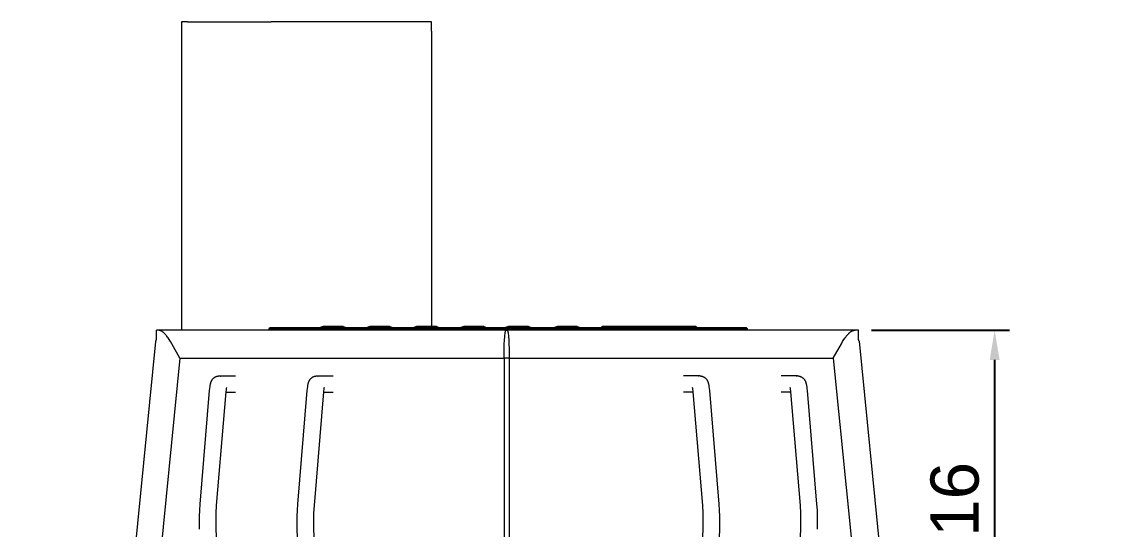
# Model space of a CAD drawing. Header units: inches. Extents: x -2 to 206, y 1 to 129.
# Drawn here: x 162.89 to 199.66, y 112.33 to 129.43 of the extents above; entities that cross this region are included whole.
import ezdxf

# ---------------------------------------------------------------- set-up
doc = ezdxf.new("R2010")
doc.units = ezdxf.units.IN
doc.layers.add('ZANO_R', color=7, linetype='Continuous', lineweight=0)
doc.layers.add('ZANO_W', color=1, linetype='Continuous', lineweight=0)
doc.styles.get("Standard").update_dxf_attribs({"font": 'arial.ttf'})
doc.dimstyles.new('amerykanie', dxfattribs={"dimtxt": 50, "dimasz": 50, "dimexe": 0.5, "dimexo": 0.5, "dimgap": 1, "dimtad": 1, "dimdec": 0, "dimzin": 0, "dimlunit": 5, "dimtxsty": 'Standard', "dimcen": 0.09, "dimclrd": 1, "dimclre": 1, "dimclrt": 1, "dimazin": 0, "dimtfac": 1, "dimtdec": 0, "dimtmove": 0, "dimatfit": 3, "dimfxl": 1, "dimtzin": 0, "dimarcsym": 1})

# ---------------------------------------------------------------- blocks, each defined once
blk = doc.blocks.new('*D381')
at = {"layer": 'ZANO_W', "color": 1, "lineweight": -2}
for p, q in [((191.549, 119.041), (196.2, 119.041)), ((195.7, 118.041), (195.7, 102.326)), ((192.913, 101.326), (196.2, 101.326))]:
    blk.add_line(p, q, dxfattribs=at)
at = {"layer": 'ZANO_W', "color": 1}
for points in [[(195.866, 118.041), (195.533, 118.041), (195.7, 119.041)], [(195.533, 102.326), (195.866, 102.326), (195.7, 101.326)]]:
    blk.add_solid(points, dxfattribs=at)
at = {"layer": 'ZANO_W', "color": 1, "insert": (194.36, 110.183), "char_height": 1.625, "attachment_point": 5, "rotation": 90}
blk.add_mtext('17 11/16', dxfattribs=at)
blk = doc.blocks.new('*D382')
at = {"layer": 'ZANO_W', "color": 1, "lineweight": -2}
blk.add_arc((165.626, 101.326), 5.937, 93.9723, 170.3376, dxfattribs=at)
at = {"layer": 'ZANO_W', "color": 1}
for points in [[(165.213, 107.082), (165.218, 107.415), (166.215, 107.233)], [(159.608, 102.336), (159.94, 102.308), (159.69, 101.326)]]:
    blk.add_solid(points, dxfattribs=at)
at = {"layer": 'ZANO_W', "color": 1, "insert": (160.743, 106.72), "char_height": 1.625, "attachment_point": 5, "rotation": 42.155}
blk.add_mtext("95%%d41'", dxfattribs=at)

msp = doc.modelspace()

# ---------------------------------------------------------------- linework, layer by layer
at = {"layer": 'ZANO_R'}
for p, q in [((168.28041, 129.43325), (168.28041, 129.11832)), ((168.47724, 129.43325), (168.28041, 129.43325)), ((168.28041, 129.11832), (168.28041, 119.04058)), ((168.47724, 129.43325), (171.30272, 129.43325)), ((171.85273, 129.43325), (171.30272, 129.43325)), ((176.70477, 129.43325), (171.85273, 129.43325)), ((176.70477, 129.11832), (176.70477, 129.43325)), ((176.70477, 129.11832), (176.70477, 119.16135)), ((173.05636, 119.16135), (172.95972, 119.12849)), ((173.39265, 119.16135), (173.05636, 119.16135)), ((173.72894, 119.16135), (173.39265, 119.16135)), ((173.72894, 119.16135), (173.82558, 119.12849)), ((174.63101, 119.16135), (174.53436, 119.12849)), ((174.9673, 119.16135), (174.63101, 119.16135)), ((175.30359, 119.16135), (174.9673, 119.16135)), ((175.30359, 119.16135), (175.40023, 119.12849)), ((176.20565, 119.16135), (176.10901, 119.12849)), ((176.54194, 119.16135), (176.20565, 119.16135)), ((176.87824, 119.16135), (176.54194, 119.16135)), ((176.87824, 119.16135), (176.97488, 119.12849)), ((177.79723, 119.16135), (177.70059, 119.12849)), ((178.13352, 119.16135), (177.79723, 119.16135)), ((178.46981, 119.16135), (178.13352, 119.16135)), ((178.46981, 119.16135), (178.56646, 119.12849)), ((179.30646, 119.16135), (179.20982, 119.12849)), ((179.64275, 119.16135), (179.30646, 119.16135)), ((179.97904, 119.16135), (179.64275, 119.16135)), ((179.97904, 119.16135), (180.07568, 119.12849)), ((180.95355, 119.16135), (180.85691, 119.12849)), ((181.28984, 119.16135), (180.95355, 119.16135)), ((181.62613, 119.16135), (181.28984, 119.16135)), ((181.62613, 119.16135), (181.72277, 119.12849)), ((182.42543, 119.12795), (182.46478, 119.1673)), ((182.85845, 119.1673), (182.46481, 119.1673)), ((185.22026, 119.1673), (182.85845, 119.1673)), ((185.61391, 119.1673), (185.22026, 119.1673)), ((185.65329, 119.12795), (185.61394, 119.1673)), ((167.43355, 118.72565), (167.43355, 119.04058)), ((167.48809, 119.04058), (167.43355, 119.04058)), ((167.49241, 119.04053), (167.48809, 119.04058)), ((179.22137, 119.04058), (167.48809, 119.04058)), ((167.49673, 119.04039), (167.49241, 119.04053)), ((167.50105, 119.04016), (167.49673, 119.04039)), ((167.50537, 119.03984), (167.50105, 119.04016)), ((167.50967, 119.03943), (167.50537, 119.03984)), ((167.51397, 119.03893), (167.50967, 119.03943)), ((167.51826, 119.03834), (167.51397, 119.03893)), ((167.52253, 119.03766), (167.51826, 119.03834)), ((167.52719, 119.03682), (167.52253, 119.03766)), ((167.53183, 119.03588), (167.52719, 119.03682)), ((167.53645, 119.03484), (167.53183, 119.03588)), ((167.54104, 119.0337), (167.53645, 119.03484)), ((167.54561, 119.03246), (167.54104, 119.0337)), ((167.55016, 119.03113), (167.54561, 119.03246)), ((167.55468, 119.02971), (167.55016, 119.03113)), ((167.55917, 119.0282), (167.55468, 119.02971)), ((167.5636, 119.02662), (167.55917, 119.0282)), ((167.56799, 119.02495), (167.5636, 119.02662)), ((167.57236, 119.02321), (167.56799, 119.02495)), ((167.5767, 119.02138), (167.57236, 119.02321)), ((167.58527, 119.01752), (167.5767, 119.02138)), ((167.59372, 119.01337), (167.58527, 119.01752)), ((167.60319, 119.00833), (167.59372, 119.01337)), ((167.61248, 119.00297), (167.60319, 119.00833)), ((167.6216, 118.99733), (167.61248, 119.00297)), ((167.63056, 118.99142), (167.6216, 118.99733)), ((167.64009, 118.98474), (167.63056, 118.99142)), ((167.64943, 118.97781), (167.64009, 118.98474)), ((167.65859, 118.97063), (167.64943, 118.97781)), ((167.66758, 118.96324), (167.65859, 118.97063)), ((167.67717, 118.95498), (167.66758, 118.96324)), ((167.68656, 118.94652), (167.67717, 118.95498)), ((167.69579, 118.93785), (167.68656, 118.94652)), ((167.70484, 118.92902), (167.69579, 118.93785)), ((167.71506, 118.91865), (167.70484, 118.92902)), ((167.72509, 118.90809), (167.71506, 118.91865)), ((167.74459, 118.88647), (167.72509, 118.90809)), ((167.76497, 118.86239), (167.74459, 118.88647)), ((167.78468, 118.83774), (167.76497, 118.86239)), ((167.8053, 118.81062), (167.78468, 118.83774)), ((167.82532, 118.78305), (167.8053, 118.81062)), ((167.86382, 118.72682), (167.82532, 118.78305)), ((171.26687, 119.12403), (171.22751, 119.08467)), ((171.22751, 119.08467), (171.22751, 119.04058)), ((171.22751, 119.08467), (171.38497, 119.08467)), ((171.40128, 119.12403), (171.26687, 119.12403)), ((171.38497, 119.08467), (171.40128, 119.12403)), ((171.38497, 119.04058), (171.38497, 119.08467)), ((171.38497, 119.08467), (176.69391, 119.08467)), ((187.19388, 119.12403), (171.40128, 119.12403)), ((172.95962, 119.12846), (172.95962, 119.12403)), ((172.95966, 119.12847), (172.95964, 119.12846)), ((172.95965, 119.12846), (173.39265, 119.12846)), ((173.39265, 119.12846), (173.82565, 119.12846)), ((173.82568, 119.12846), (173.82568, 119.12403)), ((174.53427, 119.12846), (174.53427, 119.12403)), ((174.5343, 119.12847), (174.53429, 119.12846)), ((174.5343, 119.12846), (174.9673, 119.12846)), ((174.9673, 119.12846), (175.4003, 119.12846)), ((175.40032, 119.12846), (175.40032, 119.12403)), ((176.10892, 119.12846), (176.10892, 119.12403)), ((176.10895, 119.12847), (176.10894, 119.12846)), ((176.10894, 119.12846), (176.54194, 119.12846)), ((176.54194, 119.12846), (176.97495, 119.12846)), ((176.72855, 119.11931), (176.68919, 119.07994)), ((176.68919, 119.04058), (176.68919, 119.07994)), ((176.68919, 119.07994), (176.86887, 119.07994)), ((176.72855, 119.11931), (176.8723, 119.11931)), ((176.86887, 119.07994), (179.28736, 119.07994)), ((176.8723, 119.11931), (179.28907, 119.11931)), ((176.97497, 119.12846), (176.97497, 119.12403)), ((177.7005, 119.12846), (177.7005, 119.12403)), ((177.70053, 119.12847), (177.70052, 119.12846)), ((177.70052, 119.12846), (178.13352, 119.12846)), ((178.13352, 119.12846), (178.56653, 119.12846)), ((178.56655, 119.12846), (178.56655, 119.12403)), ((179.16939, 118.70585), (179.1775, 118.82317)), ((179.1775, 118.82317), (179.18199, 118.8717)), ((179.18199, 118.8717), (179.18754, 118.92011)), ((179.18754, 118.92011), (179.19292, 118.95764)), ((179.19292, 118.95764), (179.19571, 118.97382)), ((179.19571, 118.97382), (179.1989, 118.98994)), ((179.1989, 118.98994), (179.2016, 119.00172)), ((179.2016, 119.00172), (179.20312, 119.00757)), ((179.20312, 119.00757), (179.20477, 119.01338)), ((179.20477, 119.01338), (179.20627, 119.01815)), ((179.20627, 119.01815), (179.20708, 119.02052)), ((179.20708, 119.02052), (179.20794, 119.02287)), ((179.20794, 119.02287), (179.20866, 119.02476)), ((179.20866, 119.02476), (179.20943, 119.02663)), ((179.20943, 119.02663), (179.21025, 119.02848)), ((179.20972, 119.12846), (179.20972, 119.12403)), ((179.20976, 119.12847), (179.20974, 119.12846)), ((179.20975, 119.12846), (179.64275, 119.12846)), ((179.21025, 119.02848), (179.21112, 119.03031)), ((179.21114, 119.0303), (179.21128, 119.03079)), ((179.21128, 119.03079), (179.21143, 119.03127)), ((179.21143, 119.03127), (179.21161, 119.03174)), ((179.21161, 119.03174), (179.2118, 119.03221)), ((179.2118, 119.03221), (179.212, 119.03267)), ((179.212, 119.03267), (179.21223, 119.03313)), ((179.21223, 119.03313), (179.21246, 119.03358)), ((179.21246, 119.03358), (179.21272, 119.03401)), ((179.21272, 119.03401), (179.21299, 119.03444)), ((179.21299, 119.03444), (179.21327, 119.03486)), ((179.21327, 119.03486), (179.21357, 119.03527)), ((179.21357, 119.03527), (179.21388, 119.03567)), ((179.21388, 119.03567), (179.2142, 119.03606)), ((179.2142, 119.03606), (179.21454, 119.03644)), ((179.21454, 119.03644), (179.21489, 119.0368)), ((179.21489, 119.0368), (179.21525, 119.03715)), ((179.21525, 119.03715), (179.21563, 119.03749)), ((179.21563, 119.03749), (179.21601, 119.03782)), ((179.21601, 119.03782), (179.21641, 119.03813)), ((179.21641, 119.03813), (179.21682, 119.03843)), ((179.21682, 119.03843), (179.21724, 119.03871)), ((179.21724, 119.03871), (179.21767, 119.03898)), ((179.21767, 119.03898), (179.2181, 119.03924)), ((179.2181, 119.03924), (179.21855, 119.03948)), ((179.21855, 119.03948), (179.219, 119.0397)), ((179.219, 119.0397), (179.21947, 119.03991)), ((179.21947, 119.03991), (179.21993, 119.0401)), ((179.21993, 119.0401), (179.22041, 119.04028)), ((179.22041, 119.04028), (179.22089, 119.04044)), ((179.22089, 119.04044), (179.22137, 119.04058)), ((179.22137, 119.04058), (179.26074, 119.04058)), ((190.99403, 119.04058), (179.26074, 119.04058)), ((179.26074, 119.04058), (179.26123, 119.04044)), ((179.26123, 119.04044), (179.26171, 119.04028)), ((179.26171, 119.04028), (179.26218, 119.0401)), ((179.26218, 119.0401), (179.26265, 119.03991)), ((179.26265, 119.03991), (179.26311, 119.0397)), ((179.26311, 119.0397), (179.26356, 119.03948)), ((179.26356, 119.03948), (179.26401, 119.03924)), ((179.26401, 119.03924), (179.26445, 119.03898)), ((179.26445, 119.03898), (179.26487, 119.03871)), ((179.26487, 119.03871), (179.26529, 119.03843)), ((179.26529, 119.03843), (179.2657, 119.03813)), ((179.2657, 119.03813), (179.2661, 119.03782)), ((179.2661, 119.03782), (179.26649, 119.03749)), ((179.26649, 119.03749), (179.26686, 119.03715)), ((179.26686, 119.03715), (179.26722, 119.0368)), ((179.26722, 119.0368), (179.26757, 119.03644)), ((179.26757, 119.03644), (179.26791, 119.03606)), ((179.26791, 119.03606), (179.26824, 119.03567)), ((179.26824, 119.03567), (179.26855, 119.03527)), ((179.26855, 119.03527), (179.26885, 119.03486)), ((179.26885, 119.03486), (179.26913, 119.03444)), ((179.26913, 119.03444), (179.2694, 119.03401)), ((179.2694, 119.03401), (179.26965, 119.03358)), ((179.26965, 119.03358), (179.26989, 119.03313)), ((179.26989, 119.03313), (179.27011, 119.03267)), ((179.27011, 119.03267), (179.27032, 119.03221)), ((179.27032, 119.03221), (179.27051, 119.03174)), ((179.27051, 119.03174), (179.27068, 119.03127)), ((179.27068, 119.03127), (179.27084, 119.03079)), ((179.27084, 119.03079), (179.27098, 119.0303)), ((179.271, 119.03031), (179.27187, 119.02848)), ((179.27187, 119.02848), (179.27268, 119.02663)), ((179.27268, 119.02663), (179.27345, 119.02476)), ((179.27345, 119.02476), (179.27418, 119.02287)), ((179.27418, 119.02287), (179.27503, 119.02052)), ((179.27503, 119.02052), (179.27584, 119.01815)), ((179.27584, 119.01815), (179.27734, 119.01338)), ((179.27734, 119.01338), (179.279, 119.00757)), ((179.279, 119.00757), (179.28051, 119.00172)), ((179.28051, 119.00172), (179.28321, 118.98994)), ((179.28321, 118.98994), (179.28641, 118.97382)), ((179.28641, 118.97382), (179.28919, 118.95764)), ((179.28736, 119.07994), (179.28907, 119.11931)), ((179.28736, 119.04058), (179.28736, 119.07994)), ((179.28736, 119.07994), (179.32672, 119.07994)), ((179.28907, 119.11931), (179.325, 119.11931)), ((179.28919, 118.95764), (179.29457, 118.92011)), ((179.29457, 118.92011), (179.30012, 118.8717)), ((179.30012, 118.8717), (179.30461, 118.82317)), ((179.30461, 118.82317), (179.31273, 118.70585)), ((179.32672, 119.07994), (179.325, 119.11931)), ((179.325, 119.11931), (181.74178, 119.11931)), ((179.32672, 119.04058), (179.32672, 119.07994)), ((179.32672, 119.07994), (181.74521, 119.07994)), ((179.64275, 119.12846), (180.07575, 119.12846)), ((180.07578, 119.12846), (180.07578, 119.12403)), ((180.85681, 119.12846), (180.85681, 119.12403)), ((180.85685, 119.12847), (180.85684, 119.12846)), ((180.85684, 119.12846), (181.28984, 119.12846)), ((181.28984, 119.12846), (181.72284, 119.12846)), ((181.72287, 119.12846), (181.72287, 119.12403)), ((181.74178, 119.11931), (181.88548, 119.11931)), ((181.74521, 119.07994), (181.92489, 119.07994)), ((181.88552, 119.11931), (181.92489, 119.07994)), ((181.92017, 119.08467), (187.21018, 119.08467)), ((181.92489, 119.04058), (181.92489, 119.07994)), ((182.85845, 119.12794), (182.42544, 119.12794)), ((185.22026, 119.12794), (182.85845, 119.12794)), ((185.65327, 119.12794), (185.22026, 119.12794)), ((187.19388, 119.12403), (187.21018, 119.08467)), ((187.32828, 119.12403), (187.19388, 119.12403)), ((187.21018, 119.08467), (187.21018, 119.04058)), ((187.21018, 119.08467), (187.36765, 119.08467)), ((187.36765, 119.08467), (187.32828, 119.12403)), ((187.36765, 119.04058), (187.36765, 119.08467)), ((190.61829, 118.72682), (190.65679, 118.78305)), ((190.65679, 118.78305), (190.67681, 118.81062)), ((190.67681, 118.81062), (190.69744, 118.83774)), ((190.69744, 118.83774), (190.71714, 118.86239)), ((190.71714, 118.86239), (190.73753, 118.88647)), ((190.73753, 118.88647), (190.75703, 118.90809)), ((190.75703, 118.90809), (190.76705, 118.91865)), ((190.76705, 118.91865), (190.77727, 118.92902)), ((190.77727, 118.92902), (190.78633, 118.93785)), ((190.78633, 118.93785), (190.79555, 118.94652)), ((190.79555, 118.94652), (190.80495, 118.95498)), ((190.80495, 118.95498), (190.81453, 118.96324)), ((190.81453, 118.96324), (190.82352, 118.97063)), ((190.82352, 118.97063), (190.83268, 118.97781)), ((190.83268, 118.97781), (190.84203, 118.98474)), ((190.84203, 118.98474), (190.85156, 118.99142)), ((190.85156, 118.99142), (190.86051, 118.99733)), ((190.86051, 118.99733), (190.86963, 119.00297)), ((190.86963, 119.00297), (190.87893, 119.00833)), ((190.87893, 119.00833), (190.88839, 119.01337)), ((190.88839, 119.01337), (190.89684, 119.01752)), ((190.89684, 119.01752), (190.90542, 119.02138)), ((190.90542, 119.02138), (190.90975, 119.02321)), ((190.90975, 119.02321), (190.91412, 119.02495)), ((190.91412, 119.02495), (190.91852, 119.02662)), ((190.91852, 119.02662), (190.92295, 119.0282)), ((190.92295, 119.0282), (190.92744, 119.02971)), ((190.92744, 119.02971), (190.93195, 119.03113)), ((190.93195, 119.03113), (190.9365, 119.03246)), ((190.9365, 119.03246), (190.94107, 119.0337)), ((190.94107, 119.0337), (190.94567, 119.03484)), ((190.94567, 119.03484), (190.95029, 119.03588)), ((190.95029, 119.03588), (190.95493, 119.03682)), ((190.95493, 119.03682), (190.95959, 119.03766)), ((190.95959, 119.03766), (190.96386, 119.03834)), ((190.96386, 119.03834), (190.96814, 119.03893)), ((190.96814, 119.03893), (190.97244, 119.03943)), ((190.97244, 119.03943), (190.97675, 119.03984)), ((190.97675, 119.03984), (190.98106, 119.04016)), ((190.98106, 119.04016), (190.98538, 119.04039)), ((190.98538, 119.04039), (190.9897, 119.04053)), ((190.9897, 119.04053), (190.99403, 119.04058)), ((191.04856, 119.04058), (190.99403, 119.04058)), ((191.10761, 119.04058), (191.04856, 119.04058)), ((191.10761, 118.72565), (191.10761, 119.04058)), ((165.68809, 101.35173), (167.413, 118.66346)), ((167.41268, 118.65248), (167.4127, 118.65654)), ((167.41279, 118.64842), (167.41268, 118.65248)), ((167.4127, 118.65654), (167.41285, 118.6606)), ((167.41279, 118.65394), (167.41286, 118.65817)), ((167.41287, 118.64972), (167.41279, 118.65394)), ((167.41305, 118.64436), (167.41279, 118.64842)), ((167.41285, 118.6606), (167.41315, 118.66465)), ((167.41286, 118.65817), (167.41307, 118.66238)), ((167.41309, 118.6455), (167.41287, 118.64972)), ((167.41344, 118.64032), (167.41305, 118.64436)), ((167.41307, 118.66238), (167.41343, 118.66659)), ((167.41346, 118.64129), (167.41309, 118.6455)), ((167.41315, 118.66465), (167.41358, 118.66869)), ((167.41343, 118.66659), (167.41394, 118.67079)), ((167.41397, 118.63629), (167.41344, 118.64032)), ((167.41397, 118.6371), (167.41346, 118.64129)), ((167.41358, 118.66869), (167.41416, 118.67271)), ((167.41394, 118.67079), (167.41458, 118.67496)), ((167.41463, 118.63293), (167.41397, 118.6371)), ((167.41464, 118.63229), (167.41397, 118.63629)), ((167.41416, 118.67271), (167.41486, 118.67671)), ((167.41458, 118.67496), (167.41538, 118.67911)), ((167.41543, 118.62878), (167.41463, 118.63293)), ((167.41545, 118.6283), (167.41464, 118.63229)), ((167.41486, 118.67671), (167.41571, 118.68068)), ((167.41538, 118.67911), (167.41631, 118.68323)), ((167.41638, 118.62435), (167.41545, 118.6283)), ((167.41571, 118.68068), (167.41668, 118.68463)), ((167.41631, 118.68323), (167.41739, 118.68731)), ((167.41739, 118.68731), (167.4186, 118.69136)), ((167.4186, 118.69136), (167.41996, 118.69536)), ((167.41996, 118.69536), (167.42145, 118.69931)), ((167.42145, 118.69931), (167.42307, 118.70321)), ((167.42307, 118.70321), (167.42483, 118.70705)), ((167.42483, 118.70705), (167.42673, 118.71082)), ((167.42673, 118.71082), (167.42875, 118.71453)), ((167.42875, 118.71453), (167.43089, 118.71817)), ((167.43089, 118.71817), (167.43316, 118.72173)), ((167.90871, 118.65671), (167.86382, 118.72682)), ((167.9518, 118.58548), (167.90871, 118.65671)), ((168.22357, 118.09579), (167.9518, 118.58548)), ((179.15871, 118.09579), (179.1593, 118.41844)), ((179.1593, 118.41844), (179.16323, 118.56952)), ((179.16323, 118.56952), (179.16939, 118.70585)), ((179.31273, 118.70585), (179.31888, 118.56952)), ((179.31888, 118.56952), (179.32281, 118.41844)), ((179.32281, 118.41844), (179.3234, 118.09579)), ((190.25855, 118.09579), (190.53031, 118.58548)), ((190.53031, 118.58548), (190.57341, 118.65671)), ((190.57341, 118.65671), (190.61829, 118.72682)), ((191.11026, 118.7181), (191.108, 118.72173)), ((191.11241, 118.7144), (191.11026, 118.7181)), ((191.11443, 118.71063), (191.11241, 118.7144)), ((191.11632, 118.7068), (191.11443, 118.71063)), ((191.11808, 118.70291), (191.11632, 118.7068)), ((191.11972, 118.69895), (191.11808, 118.70291)), ((191.12122, 118.69495), (191.11972, 118.69895)), ((191.12259, 118.6909), (191.12122, 118.69495)), ((191.12382, 118.6868), (191.12259, 118.6909)), ((191.12492, 118.68267), (191.12382, 118.6868)), ((191.12588, 118.6785), (191.12492, 118.68267)), ((191.1267, 118.67431), (191.12588, 118.6785)), ((191.12738, 118.67009), (191.1267, 118.67431)), ((191.12792, 118.66584), (191.12738, 118.67009)), ((191.12792, 118.66584), (192.8531, 101.35146)), ((168.22357, 118.09579), (166.55263, 101.32579)), ((168.22357, 118.09579), (179.15871, 118.09579)), ((179.15871, 118.09579), (179.15871, 101.32579)), ((179.3234, 118.09579), (179.15871, 118.09579)), ((179.3234, 118.09579), (179.3234, 101.32579)), ((179.3234, 118.09579), (190.25855, 118.09579)), ((190.25855, 118.09579), (191.92948, 101.32579)), ((169.27382, 117.29711), (169.27722, 117.30604)), ((169.27722, 117.30604), (169.28084, 117.31488)), ((169.28084, 117.31488), (169.28437, 117.32293)), ((169.28437, 117.32293), (169.28811, 117.33089)), ((169.28811, 117.33089), (169.29204, 117.33876)), ((169.29204, 117.33876), (169.29617, 117.34651)), ((169.29617, 117.34651), (169.30018, 117.35359)), ((169.30018, 117.35359), (169.30437, 117.36055)), ((169.30437, 117.36055), (169.30874, 117.36741)), ((169.30874, 117.36741), (169.3133, 117.37415)), ((169.3133, 117.37415), (169.31683, 117.37913)), ((169.31683, 117.37913), (169.32049, 117.38408)), ((169.32049, 117.38408), (169.32429, 117.389)), ((169.32429, 117.389), (169.32822, 117.39388)), ((169.32822, 117.39388), (169.33229, 117.39871)), ((169.33229, 117.39871), (169.33649, 117.4035)), ((169.33649, 117.4035), (169.34083, 117.40823)), ((169.34083, 117.40823), (169.3453, 117.4129)), ((169.3453, 117.4129), (169.34992, 117.41751)), ((169.34992, 117.41751), (169.35467, 117.42205)), ((169.35467, 117.42205), (169.35956, 117.42651)), ((169.35956, 117.42651), (169.36458, 117.43089)), ((169.36458, 117.43089), (169.36975, 117.43519)), ((169.36975, 117.43519), (169.37506, 117.4394)), ((169.37506, 117.4394), (169.38051, 117.44351)), ((169.38051, 117.44351), (169.38609, 117.44753)), ((169.38609, 117.44753), (169.39241, 117.45182)), ((169.39241, 117.45182), (169.39884, 117.45595)), ((169.39884, 117.45595), (169.40539, 117.4599)), ((169.40539, 117.4599), (169.41206, 117.46369)), ((169.41206, 117.46369), (169.41883, 117.4673)), ((169.41883, 117.4673), (169.42571, 117.47073)), ((169.42571, 117.47073), (169.43269, 117.47398)), ((169.43269, 117.47398), (169.43977, 117.47704)), ((169.43977, 117.47704), (169.44694, 117.47992)), ((169.44694, 117.47992), (169.45421, 117.4826)), ((169.45421, 117.4826), (169.46156, 117.48509)), ((169.46156, 117.48509), (169.46899, 117.48739)), ((169.46899, 117.48739), (169.47651, 117.48948)), ((169.47651, 117.48948), (169.48409, 117.49137)), ((169.48409, 117.49137), (169.49176, 117.49305)), ((169.49176, 117.49305), (169.49949, 117.49452)), ((169.49949, 117.49452), (169.50916, 117.49605)), ((169.5009, 117.49464), (169.5097, 117.49604)), ((169.50916, 117.49605), (169.51888, 117.49724)), ((169.5097, 117.49604), (169.51855, 117.49716)), ((169.51888, 117.49724), (169.52864, 117.49809)), ((169.52864, 117.49809), (169.53843, 117.4986)), ((169.53843, 117.4986), (169.54822, 117.49877)), ((169.54822, 117.49877), (169.55773, 117.49861)), ((169.54822, 117.49877), (170.10373, 117.49877)), ((169.55773, 117.49861), (169.56723, 117.49812)), ((169.56723, 117.49812), (169.5767, 117.49729)), ((169.5767, 117.49729), (169.58615, 117.49614)), ((169.58615, 117.49614), (169.59554, 117.49466)), ((172.56799, 117.29714), (172.57139, 117.30606)), ((172.57139, 117.30606), (172.57502, 117.3149)), ((172.57502, 117.3149), (172.57855, 117.32296)), ((172.57855, 117.32296), (172.58228, 117.33092)), ((172.58228, 117.33092), (172.58622, 117.33878)), ((172.58622, 117.33878), (172.59035, 117.34654)), ((172.59035, 117.34654), (172.59436, 117.35361)), ((172.59436, 117.35361), (172.59855, 117.36058)), ((172.59855, 117.36058), (172.60292, 117.36744)), ((172.60292, 117.36744), (172.60748, 117.37418)), ((172.60748, 117.37418), (172.61101, 117.37916)), ((172.61101, 117.37916), (172.61467, 117.38411)), ((172.61467, 117.38411), (172.61847, 117.38902)), ((172.61847, 117.38902), (172.6224, 117.3939)), ((172.6224, 117.3939), (172.62646, 117.39874)), ((172.62646, 117.39874), (172.63067, 117.40352)), ((172.63067, 117.40352), (172.63501, 117.40825)), ((172.63501, 117.40825), (172.63948, 117.41293)), ((172.63948, 117.41293), (172.64409, 117.41753)), ((172.64409, 117.41753), (172.64884, 117.42207)), ((172.64884, 117.42207), (172.65373, 117.42654)), ((172.65373, 117.42654), (172.65876, 117.43092)), ((172.65876, 117.43092), (172.66393, 117.43522)), ((172.66393, 117.43522), (172.66924, 117.43943)), ((172.66924, 117.43943), (172.67468, 117.44354)), ((172.67468, 117.44354), (172.68027, 117.44755)), ((172.68027, 117.44755), (172.68658, 117.45184)), ((172.68658, 117.45184), (172.69302, 117.45597)), ((172.69302, 117.45597), (172.69957, 117.45993)), ((172.69957, 117.45993), (172.70623, 117.46371)), ((172.70623, 117.46371), (172.71301, 117.46732)), ((172.71301, 117.46732), (172.71989, 117.47075)), ((172.71989, 117.47075), (172.72687, 117.474)), ((172.72687, 117.474), (172.73395, 117.47707)), ((172.73395, 117.47707), (172.74112, 117.47994)), ((172.74112, 117.47994), (172.74838, 117.48263)), ((172.74838, 117.48263), (172.75573, 117.48512)), ((172.75573, 117.48512), (172.76317, 117.48741)), ((172.76317, 117.48741), (172.77068, 117.4895)), ((172.77068, 117.4895), (172.77827, 117.49139)), ((172.77827, 117.49139), (172.78593, 117.49307)), ((172.78593, 117.49307), (172.79366, 117.49454)), ((172.79366, 117.49454), (172.80334, 117.49607)), ((172.79508, 117.49467), (172.80388, 117.49607)), ((172.80334, 117.49607), (172.81306, 117.49726)), ((172.80388, 117.49607), (172.81273, 117.49718)), ((172.81306, 117.49726), (172.82282, 117.49812)), ((172.82282, 117.49812), (172.8326, 117.49863)), ((172.8326, 117.49863), (172.8424, 117.4988)), ((172.8424, 117.4988), (172.85191, 117.49864)), ((172.8424, 117.4988), (173.39791, 117.4988)), ((172.85191, 117.49864), (172.86141, 117.49814)), ((172.86141, 117.49814), (172.87088, 117.49732)), ((172.87088, 117.49732), (172.88032, 117.49616)), ((172.88032, 117.49616), (172.88972, 117.49468)), ((185.75782, 117.4988), (185.20231, 117.4988)), ((185.71989, 117.49616), (185.71049, 117.49468)), ((185.72933, 117.49732), (185.71989, 117.49616)), ((185.73881, 117.49814), (185.72933, 117.49732)), ((185.74831, 117.49864), (185.73881, 117.49814)), ((185.75782, 117.4988), (185.74831, 117.49864)), ((185.75782, 117.4988), (185.76761, 117.49863)), ((185.76761, 117.49863), (185.77739, 117.49812)), ((185.77739, 117.49812), (185.78715, 117.49726)), ((185.78715, 117.49726), (185.79687, 117.49607)), ((185.79633, 117.49607), (185.78748, 117.49718)), ((185.80514, 117.49467), (185.79633, 117.49607)), ((185.79687, 117.49607), (185.80655, 117.49454)), ((185.80655, 117.49454), (185.81428, 117.49307)), ((185.81428, 117.49307), (185.82194, 117.49139)), ((185.82194, 117.49139), (185.82953, 117.4895)), ((185.82953, 117.4895), (185.83704, 117.48741)), ((185.83704, 117.48741), (185.84448, 117.48512)), ((185.84448, 117.48512), (185.85183, 117.48263)), ((185.85183, 117.48263), (185.85909, 117.47994)), ((185.85909, 117.47994), (185.86627, 117.47707)), ((185.86627, 117.47707), (185.87334, 117.474)), ((185.87334, 117.474), (185.88033, 117.47075)), ((185.88033, 117.47075), (185.8872, 117.46732)), ((185.8872, 117.46732), (185.89398, 117.46371)), ((185.89398, 117.46371), (185.90064, 117.45993)), ((185.90064, 117.45993), (185.90719, 117.45597)), ((185.90719, 117.45597), (185.91363, 117.45184)), ((185.91363, 117.45184), (185.91994, 117.44755)), ((185.91994, 117.44755), (185.92553, 117.44354)), ((185.92553, 117.44354), (185.93098, 117.43943)), ((185.93098, 117.43943), (185.93628, 117.43522)), ((185.93628, 117.43522), (185.94145, 117.43092)), ((185.94145, 117.43092), (185.94648, 117.42654)), ((185.94648, 117.42654), (185.95137, 117.42207)), ((185.95137, 117.42207), (185.95612, 117.41753)), ((185.95612, 117.41753), (185.96073, 117.41293)), ((185.96073, 117.41293), (185.96521, 117.40825)), ((185.96521, 117.40825), (185.96955, 117.40352)), ((185.96955, 117.40352), (185.97375, 117.39874)), ((185.97375, 117.39874), (185.97781, 117.3939)), ((185.97781, 117.3939), (185.98175, 117.38902)), ((185.98175, 117.38902), (185.98554, 117.38411)), ((185.98554, 117.38411), (185.98921, 117.37916)), ((185.98921, 117.37916), (185.99273, 117.37418)), ((185.99273, 117.37418), (185.99729, 117.36744)), ((185.99729, 117.36744), (186.00166, 117.36058)), ((186.00166, 117.36058), (186.00585, 117.35361)), ((186.00585, 117.35361), (186.00986, 117.34654)), ((186.00986, 117.34654), (186.014, 117.33878)), ((186.014, 117.33878), (186.01793, 117.33092)), ((186.01793, 117.33092), (186.02166, 117.32296)), ((186.02166, 117.32296), (186.0252, 117.3149)), ((186.0252, 117.3149), (186.02882, 117.30606)), ((186.02882, 117.30606), (186.03222, 117.29714)), ((189.05199, 117.49877), (188.49648, 117.49877)), ((189.01407, 117.49614), (189.00467, 117.49466)), ((189.02351, 117.49729), (189.01407, 117.49614)), ((189.03298, 117.49812), (189.02351, 117.49729)), ((189.04248, 117.49861), (189.03298, 117.49812)), ((189.05199, 117.49877), (189.04248, 117.49861)), ((189.05199, 117.49877), (189.06179, 117.4986)), ((189.06179, 117.4986), (189.07157, 117.49809)), ((189.07157, 117.49809), (189.08133, 117.49724)), ((189.08133, 117.49724), (189.09105, 117.49605)), ((189.09051, 117.49604), (189.08166, 117.49716)), ((189.09931, 117.49464), (189.09051, 117.49604)), ((189.09105, 117.49605), (189.10073, 117.49452)), ((189.10073, 117.49452), (189.10846, 117.49305)), ((189.10846, 117.49305), (189.11612, 117.49137)), ((189.11612, 117.49137), (189.12371, 117.48948)), ((189.12371, 117.48948), (189.13122, 117.48739)), ((189.13122, 117.48739), (189.13865, 117.48509)), ((189.13865, 117.48509), (189.14601, 117.4826)), ((189.14601, 117.4826), (189.15327, 117.47992)), ((189.15327, 117.47992), (189.16044, 117.47704)), ((189.16044, 117.47704), (189.16752, 117.47398)), ((189.16752, 117.47398), (189.1745, 117.47073)), ((189.1745, 117.47073), (189.18138, 117.4673)), ((189.18138, 117.4673), (189.18816, 117.46369)), ((189.18816, 117.46369), (189.19482, 117.4599)), ((189.19482, 117.4599), (189.20137, 117.45595)), ((189.20137, 117.45595), (189.2078, 117.45182)), ((189.2078, 117.45182), (189.21412, 117.44753)), ((189.21412, 117.44753), (189.21971, 117.44351)), ((189.21971, 117.44351), (189.22515, 117.4394)), ((189.22515, 117.4394), (189.23046, 117.43519)), ((189.23046, 117.43519), (189.23563, 117.43089)), ((189.23563, 117.43089), (189.24066, 117.42651)), ((189.24066, 117.42651), (189.24554, 117.42205)), ((189.24554, 117.42205), (189.2503, 117.41751)), ((189.2503, 117.41751), (189.25491, 117.4129)), ((189.25491, 117.4129), (189.25938, 117.40823)), ((189.25938, 117.40823), (189.26372, 117.4035)), ((189.26372, 117.4035), (189.26792, 117.39871)), ((189.26792, 117.39871), (189.27199, 117.39388)), ((189.27199, 117.39388), (189.27592, 117.389)), ((189.27592, 117.389), (189.27972, 117.38408)), ((189.27972, 117.38408), (189.28338, 117.37913)), ((189.28338, 117.37913), (189.28691, 117.37415)), ((189.28691, 117.37415), (189.29147, 117.36741)), ((189.29147, 117.36741), (189.29584, 117.36055)), ((189.29584, 117.36055), (189.30003, 117.35359)), ((189.30003, 117.35359), (189.30404, 117.34651)), ((189.30404, 117.34651), (189.30817, 117.33876)), ((189.30817, 117.33876), (189.31211, 117.33089)), ((189.31211, 117.33089), (189.31584, 117.32293)), ((189.31584, 117.32293), (189.31937, 117.31488)), ((189.31937, 117.31488), (189.32299, 117.30604)), ((189.32299, 117.30604), (189.3264, 117.29711)), ((168.90313, 113.18262), (169.22434, 117.00588)), ((169.22434, 117.00588), (169.23134, 117.07921)), ((169.23134, 117.07921), (169.23908, 117.14229)), ((169.23908, 117.14229), (169.24306, 117.16902)), ((169.24306, 117.16902), (169.24759, 117.19567)), ((169.24759, 117.19567), (169.25214, 117.21901)), ((169.25214, 117.21901), (169.25736, 117.24221)), ((169.25736, 117.24221), (169.26217, 117.26071)), ((169.26217, 117.26071), (169.26481, 117.2699)), ((169.26481, 117.2699), (169.26763, 117.27904)), ((169.26763, 117.27904), (169.27062, 117.28811)), ((169.27062, 117.28811), (169.27382, 117.29711)), ((169.77353, 116.95974), (169.45232, 113.13648)), ((169.77252, 116.94765), (170.10381, 116.94765)), ((169.77991, 117.02559), (169.77353, 116.95974)), ((169.78321, 117.05326), (169.77991, 117.02559)), ((169.78645, 117.07666), (169.78321, 117.05326)), ((169.78997, 117.09789), (169.78645, 117.07666)), ((169.79174, 117.10685), (169.78997, 117.09789)), ((169.79245, 117.11013), (169.79174, 117.10685)), ((169.79324, 117.11339), (169.79245, 117.11013)), ((169.79324, 117.11337), (169.79325, 117.11339)), ((169.79325, 117.11339), (169.79324, 117.11339)), ((169.79325, 117.11339), (169.79325, 117.11339)), ((169.79325, 117.11339), (169.79325, 117.11339)), ((169.79325, 117.11339), (169.79325, 117.11339)), ((169.79325, 117.11339), (169.79325, 117.11339)), ((169.79325, 117.11339), (169.79325, 117.11339)), ((169.79325, 117.11339), (169.79325, 117.11339)), ((169.79325, 117.11339), (169.79325, 117.11339)), ((169.79325, 117.11339), (169.79325, 117.11339)), ((169.79325, 117.11339), (169.79325, 117.11339)), ((169.79325, 117.11339), (169.79325, 117.11339)), ((169.79325, 117.11339), (169.79325, 117.11339)), ((169.79325, 117.11339), (169.79325, 117.11339)), ((169.79325, 117.11339), (169.79325, 117.11339)), ((169.79325, 117.11339), (169.79325, 117.11339)), ((169.79325, 117.11339), (169.79325, 117.11339)), ((169.79325, 117.11339), (169.79325, 117.11339)), ((169.79325, 117.11339), (169.79325, 117.11339)), ((169.79325, 117.11339), (169.79325, 117.11339)), ((169.79325, 117.11339), (169.79325, 117.11339)), ((169.79325, 117.11339), (169.79325, 117.11339)), ((169.79325, 117.11339), (169.79325, 117.11339)), ((169.79325, 117.11339), (169.79325, 117.11339)), ((169.79325, 117.11339), (169.79325, 117.11339)), ((172.19731, 113.18265), (172.51852, 117.0059)), ((172.51852, 117.0059), (172.52551, 117.07923)), ((172.52551, 117.07923), (172.53326, 117.14231)), ((172.53326, 117.14231), (172.53724, 117.16905)), ((172.53724, 117.16905), (172.54177, 117.1957)), ((172.54177, 117.1957), (172.54631, 117.21904)), ((172.54631, 117.21904), (172.55154, 117.24224)), ((172.55154, 117.24224), (172.55635, 117.26074)), ((172.55635, 117.26074), (172.55899, 117.26993)), ((172.55899, 117.26993), (172.5618, 117.27906)), ((172.5618, 117.27906), (172.5648, 117.28813)), ((172.5648, 117.28813), (172.56799, 117.29714)), ((173.06771, 116.95976), (172.7465, 113.13651)), ((173.06669, 116.94767), (173.39799, 116.94767)), ((173.071, 116.99837), (173.06771, 116.95976)), ((173.07538, 117.03686), (173.071, 116.99837)), ((173.08086, 117.07522), (173.07538, 117.03686)), ((173.08742, 117.1134), (173.08086, 117.07522)), ((185.53352, 116.94767), (185.20222, 116.94767)), ((185.51935, 117.07521), (185.51279, 117.1134)), ((185.52483, 117.03686), (185.51935, 117.07521)), ((185.52921, 116.99837), (185.52483, 117.03686)), ((185.5325, 116.95976), (185.52921, 116.99837)), ((185.85371, 113.13651), (185.5325, 116.95976)), ((186.03222, 117.29714), (186.03541, 117.28813)), ((186.03541, 117.28813), (186.03841, 117.27906)), ((186.03841, 117.27906), (186.04122, 117.26993)), ((186.04122, 117.26993), (186.04386, 117.26074)), ((186.04386, 117.26074), (186.04867, 117.24224)), ((186.04867, 117.24224), (186.0539, 117.21904)), ((186.0539, 117.21904), (186.05845, 117.1957)), ((186.05845, 117.1957), (186.06297, 117.16905)), ((186.06297, 117.16905), (186.06695, 117.14231)), ((186.06695, 117.14231), (186.0747, 117.07923)), ((186.0747, 117.07923), (186.08169, 117.0059)), ((186.08169, 117.0059), (186.40291, 113.18265)), ((188.8277, 116.94765), (188.4964, 116.94765)), ((188.81353, 117.07519), (188.80697, 117.11337)), ((188.81901, 117.03684), (188.81353, 117.07519)), ((188.82339, 116.99834), (188.81901, 117.03684)), ((188.82668, 116.95974), (188.82339, 116.99834)), ((189.14789, 113.13648), (188.82668, 116.95974)), ((189.3264, 117.29711), (189.32959, 117.28811)), ((189.32959, 117.28811), (189.33259, 117.27904)), ((189.33259, 117.27904), (189.3354, 117.2699)), ((189.3354, 117.2699), (189.33804, 117.26071)), ((189.33804, 117.26071), (189.34285, 117.24221)), ((189.34285, 117.24221), (189.34808, 117.21901)), ((189.34808, 117.21901), (189.35262, 117.19567)), ((189.35262, 117.19567), (189.35715, 117.16902)), ((189.35715, 117.16902), (189.36113, 117.14229)), ((189.36113, 117.14229), (189.36888, 117.07921)), ((189.36888, 117.07921), (189.37587, 117.00588)), ((189.37587, 117.00588), (189.69708, 113.18262)), ((168.88404, 112.75881), (168.89079, 112.97084)), ((168.89079, 112.97084), (168.90313, 113.18262)), ((169.45232, 113.13648), (169.4385, 112.87525)), ((172.17822, 112.75883), (172.18497, 112.97086)), ((172.18497, 112.97086), (172.19731, 113.18265)), ((172.7465, 113.13651), (172.73268, 112.87527)), ((185.86753, 112.87527), (185.85371, 113.13651)), ((186.40291, 113.18265), (186.41524, 112.97086)), ((186.41524, 112.97086), (186.422, 112.75883)), ((189.16171, 112.87525), (189.14789, 113.13648)), ((189.69708, 113.18262), (189.70942, 112.97084)), ((189.70942, 112.97084), (189.71617, 112.75881)), ((168.88288, 112.54667), (168.88404, 112.75881)), ((168.8873, 112.33457), (168.88288, 112.54667)), ((169.4385, 112.87525), (169.43378, 112.61369)), ((169.43378, 112.61369), (169.43815, 112.35213)), ((172.17705, 112.54669), (172.17822, 112.75883)), ((172.18148, 112.3346), (172.17705, 112.54669)), ((172.73268, 112.87527), (172.72795, 112.61372)), ((172.72795, 112.61372), (172.73233, 112.35215)), ((185.87226, 112.61372), (185.86753, 112.87527)), ((185.86788, 112.35215), (185.87226, 112.61372)), ((186.42316, 112.54669), (186.41873, 112.3346)), ((186.422, 112.75883), (186.42316, 112.54669)), ((189.16644, 112.61369), (189.16171, 112.87525)), ((189.16206, 112.35213), (189.16644, 112.61369)), ((189.71734, 112.54667), (189.71291, 112.33457)), ((189.71617, 112.75881), (189.71734, 112.54667)), ((169.43815, 112.35213), (169.73703, 102.97468)), ((172.48036, 102.95715), (172.18148, 112.3346)), ((172.73233, 112.35215), (173.03121, 102.97471)), ((185.569, 102.97471), (185.86788, 112.35215)), ((186.41873, 112.3346), (186.11985, 102.95715)), ((188.86318, 102.97468), (189.16206, 112.35213))]:
    msp.add_line(p, q, dxfattribs=at)

# ---------------------------------------------------------------- dimensions: what is measured, and where the dimension line sits
at = {"layer": 'ZANO_W'}
dim = msp.add_linear_dim(base=(195.6998, 101.32579), p1=(191.04856, 119.04058), p2=(192.41334, 101.32579), angle=90, dimstyle='amerykanie', override={"dimtxt": 1.625, "dimasz": 1, "dimgap": 0.5, "dimdec": 4, "dimaunit": 1, "dimadec": 1, "dimtdec": 4, "dimtmove": 1, "dimfrac": 2}, dxfattribs=at)
dim.commit()
dim.dimension.update_dxf_attribs({"geometry": '*D381', "text_midpoint": (194.35958, 110.18318)})
dim = msp.add_angular_dim_2l(base=(163.00471, 106.65233), line1=((7.7029, 101.32579), (199.66405, 101.32579)), line2=((165.62904, 101.35173), (167.35396, 118.66346)), dimstyle='amerykanie', override={"dimtxt": 1.625, "dimasz": 1, "dimgap": 0.5, "dimdec": 4, "dimaunit": 1, "dimadec": 1, "dimtdec": 4, "dimtmove": 1, "dimfrac": 2}, dxfattribs=at)
dim.commit()
dim.dimension.update_dxf_attribs({"geometry": '*D382', "text_midpoint": (160.74258, 106.72047)})

doc.saveas('drawing.dxf')
